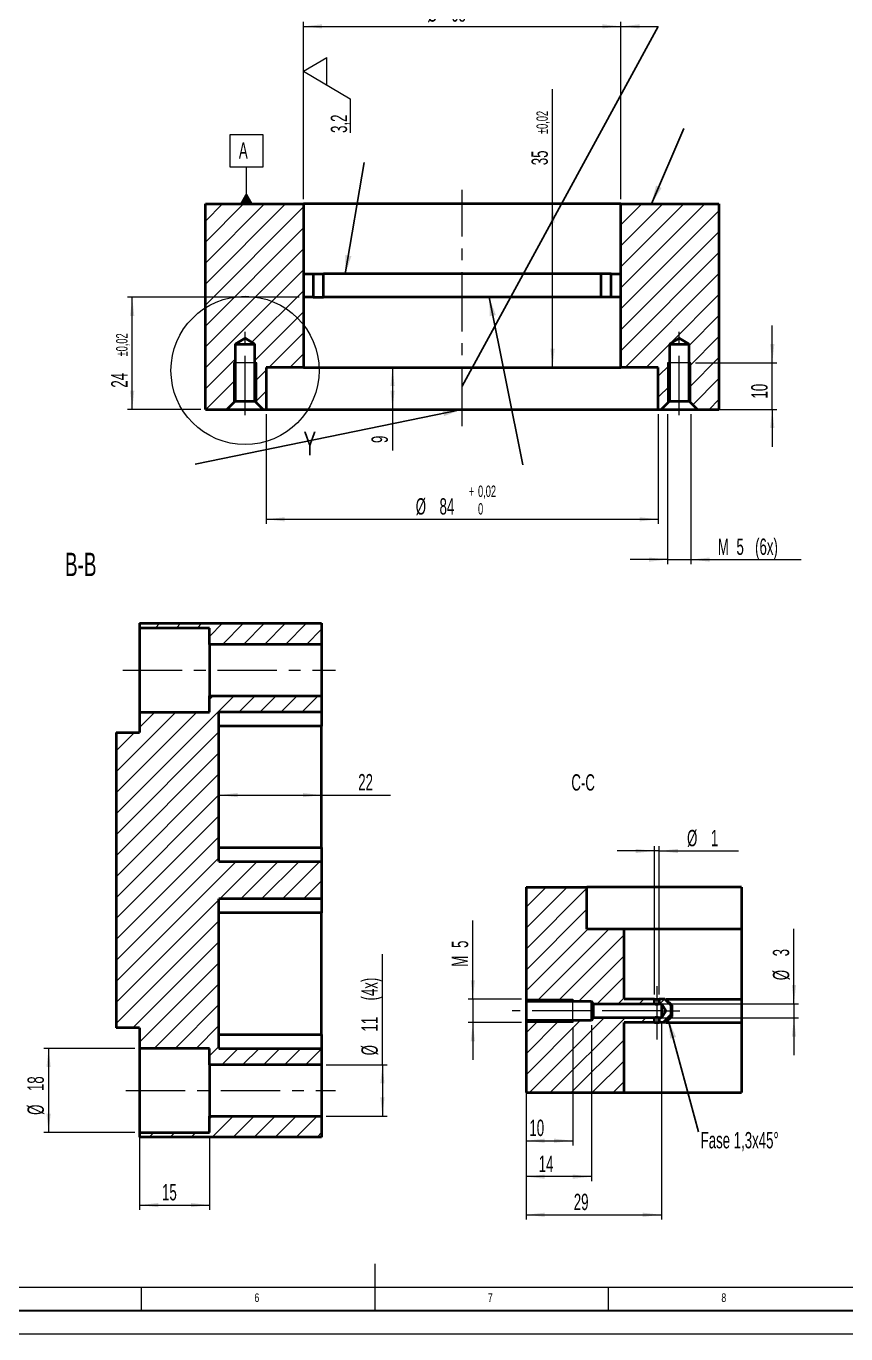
# Model space of a CAD drawing. Header units: millimetres. Extents: x 0 to 594, y 0 to 420.
# Drawn here: x 222.3 to 397.8, y 0 to 279.9 of the extents above; entities that cross this region are included whole.
import ezdxf

# ---------------------------------------------------------------- set-up
doc = ezdxf.new("R2010")
doc.units = ezdxf.units.MM
doc.linetypes.add('CENTERX2', pattern=[20.32, 12.7, -2.54, 2.54, -2.54])
doc.styles.add('SLDTEXTSTYLE1', font='TXT', dxfattribs={"width": 0.605})
doc.styles.add('SLDTEXTSTYLE3', font='TXT', dxfattribs={"width": 0.75})
doc.dimstyles.new('SLDDIMSTYLE0', dxfattribs={"dimtxt": 3.5, "dimasz": 4, "dimexe": 0, "dimexo": 0.0625, "dimgap": 0.875, "dimtad": 1, "dimrnd": 1e-09, "dimzin": 12, "dimdsep": 46, "dimtxsty": 'SLDTEXTSTYLE1', "dimsah": 1, "dimcen": 0.09, "dimadec": 0, "dimazin": 3, "dimtfac": 1, "dimtdec": 1, "dimtmove": 0, "dimatfit": 0, "dimfxl": 1, "dimfrac": 2, "dimtolj": 1, "dimtzin": 12, "dimarcsym": 0})
doc.dimstyles.new('SLDDIMSTYLE1', dxfattribs={"dimtxt": 3.5, "dimasz": 4, "dimexe": 0, "dimexo": 0.0625, "dimgap": 0.875, "dimtad": 1, "dimrnd": 1e-09, "dimzin": 12, "dimdsep": 46, "dimtxsty": 'SLDTEXTSTYLE1', "dimsah": 1, "dimcen": 0.09, "dimadec": 0, "dimazin": 3, "dimtol": 1, "dimtp": 0.02, "dimtm": 0.02, "dimtfac": 1, "dimtofl": 0, "dimtmove": 0, "dimatfit": 3, "dimfxl": 1, "dimfrac": 2, "dimtolj": 1, "dimarcsym": 0})
doc.dimstyles.new('SLDDIMSTYLE2', dxfattribs={"dimtxt": 3.5, "dimasz": 4, "dimexe": 0, "dimexo": 0.0625, "dimgap": 0.875, "dimtad": 1, "dimrnd": 1e-09, "dimzin": 12, "dimdsep": 46, "dimtxsty": 'SLDTEXTSTYLE1', "dimsah": 1, "dimcen": 0.09, "dimadec": 0, "dimazin": 3, "dimtfac": 1, "dimtdec": 1, "dimtofl": 0, "dimtmove": 0, "dimatfit": 3, "dimfxl": 1, "dimfrac": 2, "dimtolj": 1, "dimtzin": 12, "dimarcsym": 0})
doc.dimstyles.new('SLDDIMSTYLE5', dxfattribs={"dimtxt": 3.5, "dimasz": 4, "dimexe": 0, "dimexo": 0.0625, "dimgap": 0.875, "dimtad": 1, "dimrnd": 1e-09, "dimzin": 12, "dimdsep": 46, "dimtxsty": 'SLDTEXTSTYLE1', "dimsah": 1, "dimcen": 0.09, "dimadec": 0, "dimazin": 3, "dimtfac": 1, "dimtdec": 1, "dimtofl": 0, "dimtmove": 0, "dimatfit": 3, "dimfxl": 1, "dimfrac": 2, "dimtolj": 1, "dimtzin": 12, "dimarcsym": 0})
doc.dimstyles.new('SLDDIMSTYLE6', dxfattribs={"dimtxt": 3.5, "dimasz": 4, "dimexe": 0, "dimexo": 0.0625, "dimgap": 0.875, "dimtad": 1, "dimrnd": 1e-09, "dimzin": 12, "dimdsep": 46, "dimtxsty": 'SLDTEXTSTYLE1', "dimsah": 1, "dimcen": 0.09, "dimadec": 0, "dimazin": 3, "dimtol": 1, "dimtp": 0.02, "dimtfac": 1, "dimtofl": 0, "dimtmove": 0, "dimatfit": 3, "dimfxl": 1, "dimfrac": 2, "dimtolj": 1, "dimarcsym": 0})
doc.dimstyles.new('SLDDIMSTYLE8', dxfattribs={"dimtxt": 0, "dimasz": 4, "dimexe": 0, "dimexo": 0.0625, "dimgap": 0, "dimtad": 0, "dimtih": 1, "dimtoh": 1, "dimdec": 0, "dimrnd": 1e-09, "dimzin": 0, "dimdsep": 46, "dimtxsty": 'Standard', "dimsah": 1, "dimcen": 0.09, "dimadec": 0, "dimazin": 0, "dimtfac": 4, "dimtdec": 0, "dimtofl": 0, "dimtmove": 0, "dimatfit": 3, "dimfxl": 1, "dimfrac": 2, "dimtolj": 1, "dimtzin": 0, "dimarcsym": 0})
doc.dimstyles.new('SLDDIMSTYLE9', dxfattribs={"dimtxt": 0, "dimasz": 4, "dimexe": 0, "dimexo": 0.0625, "dimgap": 0, "dimtad": 0, "dimtih": 1, "dimtoh": 1, "dimdec": 0, "dimrnd": 1e-09, "dimzin": 0, "dimdsep": 46, "dimtxsty": 'Standard', "dimblk1": 'NONE', "dimblk2": 'NONE', "dimsah": 1, "dimcen": 0.09, "dimadec": 0, "dimazin": 0, "dimtfac": 4, "dimtdec": 0, "dimtofl": 0, "dimtmove": 0, "dimatfit": 3, "dimldrblk": 'NONE', "dimfxl": 1, "dimfrac": 2, "dimtolj": 1, "dimtzin": 0, "dimarcsym": 0})

# ---------------------------------------------------------------- blocks, each defined once
blk = doc.blocks.new('*D29')
at = {"color": 7, "linetype": 'Continuous', "lineweight": 15}
for p, q in [((382.07, 207.9), (382.07, 215.9)), ((365.65, 207.9), (383.07, 207.9)), ((382.07, 197.9), (382.07, 207.9)), ((365.65, 197.9), (383.07, 197.9)), ((382.07, 197.9), (382.07, 189.9))]:
    blk.add_line(p, q, dxfattribs=at)
for points in [[(382.07, 207.9), (382.52, 211.9), (381.62, 211.9)], [(382.07, 197.9), (381.62, 193.9), (382.52, 193.9)]]:
    blk.add_solid(points, dxfattribs=at)
at = {"color": 7, "linetype": 'Continuous', "lineweight": 15, "insert": (377.56, 200.23), "char_height": 3.5, "attachment_point": 1, "rotation": 90, "style": 'SLDTEXTSTYLE1'}
blk.add_mtext('10', dxfattribs=at)
blk = doc.blocks.new('*D30')
at = {"color": 7, "linetype": 'Continuous', "lineweight": 15}
for p, q in [((359.65, 196.9), (359.65, 164.75)), ((364.65, 196.9), (364.65, 164.75)), ((359.65, 165.75), (351.65, 165.75)), ((359.65, 165.75), (364.65, 165.75)), ((364.65, 165.75), (388.27, 165.75))]:
    blk.add_line(p, q, dxfattribs=at)
for points in [[(359.65, 165.75), (355.65, 166.2), (355.65, 165.3)], [(364.65, 165.75), (368.65, 165.3), (368.65, 166.2)]]:
    blk.add_solid(points, dxfattribs=at)
at = {"color": 7, "linetype": 'Continuous', "lineweight": 15, "char_height": 3.5, "attachment_point": 1, "style": 'SLDTEXTSTYLE1'}
for s, insert in [('M', (370.4, 170.26)), ('5', (374.4, 170.26)), ('(6x)', (378.39, 170.26))]:
    blk.add_mtext(s, dxfattribs=dict(at, insert=insert))
blk = doc.blocks.new('*D31')
at = {"color": 7, "linetype": 'Continuous', "lineweight": 15}
for p, q in [((281.65, 242.9), (281.65, 280.9)), ((349.65, 242.9), (349.65, 280.9)), ((281.65, 279.9), (349.65, 279.9)), ((349.65, 279.9), (357.65, 279.9))]:
    blk.add_line(p, q, dxfattribs=at)
for points in [[(281.65, 279.9), (285.65, 279.45), (285.65, 280.35)], [(349.65, 279.9), (345.65, 280.35), (345.65, 279.45)], [(349.65, 279.9), (353.65, 279.45), (353.65, 280.35)]]:
    blk.add_solid(points, dxfattribs=at)
at = {"color": 7, "linetype": 'Continuous', "lineweight": 15, "attachment_point": 1, "style": 'SLDTEXTSTYLE1'}
for s, insert, char_height in [('J7', (319.56, 287.12), 2.45), ('%%c', (308.19, 284.41), 3.5), ('68', (313.29, 284.41), 3.5)]:
    blk.add_mtext(s, dxfattribs=dict(at, insert=insert, char_height=char_height))
blk = doc.blocks.new('*D32')
at = {"color": 7, "linetype": 'Continuous', "lineweight": 15}
for p, q in [((273.65, 196.9), (273.65, 173.38)), ((357.65, 196.9), (357.65, 173.38)), ((273.65, 174.38), (357.65, 174.38))]:
    blk.add_line(p, q, dxfattribs=at)
for points in [[(273.65, 174.38), (277.65, 173.93), (277.65, 174.83)], [(357.65, 174.38), (353.65, 174.83), (353.65, 173.93)]]:
    blk.add_solid(points, dxfattribs=at)
at = {"color": 7, "linetype": 'Continuous', "lineweight": 15, "attachment_point": 1, "style": 'SLDTEXTSTYLE1'}
for s, insert, char_height in [('+', (317.09, 181.6), 2.45), ('0,02', (319.05, 181.6), 2.45), ('%%c', (305.71, 178.89), 3.5), ('84', (310.81, 178.89), 3.5), ('0', (319.05, 177.84), 2.45)]:
    blk.add_mtext(s, dxfattribs=dict(at, insert=insert, char_height=char_height))
blk = doc.blocks.new('*D33')
at = {"color": 7, "linetype": 'Continuous', "lineweight": 15}
for p, q in [((300.74, 206.9), (300.74, 197.9)), ((300.74, 197.9), (300.74, 189.12))]:
    blk.add_line(p, q, dxfattribs=at)
for points in [[(300.74, 206.9), (300.29, 202.9), (301.19, 202.9)], [(300.74, 197.9), (301.19, 201.9), (300.29, 201.9)]]:
    blk.add_solid(points, dxfattribs=at)
at = {"color": 7, "linetype": 'Continuous', "lineweight": 15, "insert": (296.23, 190.7), "char_height": 3.5, "attachment_point": 1, "rotation": 90, "style": 'SLDTEXTSTYLE1'}
blk.add_mtext('9', dxfattribs=at)
blk = doc.blocks.new('*D34')
at = {"color": 7, "linetype": 'Continuous', "lineweight": 15}
for p, q in [((335.01, 241.9), (335.01, 266.44)), ((348.65, 241.9), (334.01, 241.9)), ((335.01, 206.9), (335.01, 241.9)), ((348.65, 206.9), (334.01, 206.9))]:
    blk.add_line(p, q, dxfattribs=at)
for points in [[(335.01, 241.9), (334.56, 237.9), (335.46, 237.9)], [(335.01, 206.9), (335.46, 210.9), (334.56, 210.9)]]:
    blk.add_solid(points, dxfattribs=at)
at = {"color": 7, "linetype": 'Continuous', "lineweight": 15, "attachment_point": 1, "rotation": 90, "style": 'SLDTEXTSTYLE1'}
for s, insert, char_height in [('±0,02', (331.55, 256.86), 2.45), ('35', (330.5, 250.18), 3.5)]:
    blk.add_mtext(s, dxfattribs=dict(at, insert=insert, char_height=char_height))
blk = doc.blocks.new('*D35')
at = {"color": 7, "linetype": 'Continuous', "lineweight": 15}
for p, q in [((280.72, 221.9), (243.99, 221.9)), ((244.99, 197.9), (244.99, 221.9)), ((259.65, 197.9), (243.99, 197.9))]:
    blk.add_line(p, q, dxfattribs=at)
for points in [[(244.99, 221.9), (244.54, 217.9), (245.44, 217.9)], [(244.99, 197.9), (245.44, 201.9), (244.54, 201.9)]]:
    blk.add_solid(points, dxfattribs=at)
at = {"color": 7, "linetype": 'Continuous', "lineweight": 15, "attachment_point": 1, "rotation": 90, "style": 'SLDTEXTSTYLE1'}
for s, insert, char_height in [('±0,02', (241.53, 209.24), 2.45), ('24', (240.48, 202.56), 3.5)]:
    blk.add_mtext(s, dxfattribs=dict(at, insert=insert, char_height=char_height))
blk = doc.blocks.new('_NONE')
blk = doc.blocks.new('SW_SFSYMBOL_0')
at = {"color": 0, "linetype": 'Continuous', "lineweight": 0}
for p, q in [((-10.37, 13.23), (-5.37, 16.18)), ((-10.37, -14.19), (-10.37, 14.23)), ((-5.37, 10.28), (-5.37, 16.18)), ((-10.37, 13.23), (-0.37, 7.33)), ((-0.37, 7.33), (-0.37, 0))]:
    blk.add_line(p, q, dxfattribs=at)
at = {"color": 0, "linetype": 'Continuous', "lineweight": 0, "insert": (-4.51, 0), "char_height": 3.5, "attachment_point": 1, "rotation": 90, "style": 'SLDTEXTSTYLE1'}
blk.add_mtext('3,2', dxfattribs=at)
blk = doc.blocks.new('SW_DATUMTAG_0')
at = {"color": 0, "linetype": 'Continuous', "lineweight": 0}
for p, q in [((-1.9, -0.81), (-1.9, 6.19)), ((-1.9, 6.19), (5.1, 6.19)), ((5.1, 6.19), (5.1, -0.81)), ((5.1, -0.81), (-1.9, -0.81)), ((1.6, -8.69), (1.6, -0.81))]:
    blk.add_line(p, q, dxfattribs=at)
blk.add_solid([(3, -8.69), (0.2, -8.69), (1.6, -6.24)], dxfattribs=at)
at = {"color": 0, "linetype": 'Continuous', "lineweight": 0, "insert": (0, 4.51, 27.5), "char_height": 3.5, "attachment_point": 1, "style": 'SLDTEXTSTYLE1'}
blk.add_mtext('A', dxfattribs=at)
blk = doc.blocks.new('*D48')
at = {"color": 7, "linetype": 'Continuous', "lineweight": 15}
for p, q in [((298.58, 57.61), (298.58, 81.26)), ((286.55, 57.61), (299.58, 57.61)), ((298.58, 57.61), (298.58, 46.61)), ((286.55, 46.61), (299.58, 46.61))]:
    blk.add_line(p, q, dxfattribs=at)
for points in [[(298.58, 57.61), (298.13, 53.61), (299.03, 53.61)], [(298.58, 46.61), (299.03, 50.61), (298.13, 50.61)]]:
    blk.add_solid(points, dxfattribs=at)
at = {"color": 7, "linetype": 'Continuous', "lineweight": 15, "char_height": 3.5, "attachment_point": 1, "rotation": 90, "style": 'SLDTEXTSTYLE1'}
for s, insert in [('(4x)', (294.07, 71.37)), ('11', (294.07, 64.72)), ('%%c', (294.07, 59.62))]:
    blk.add_mtext(s, dxfattribs=dict(at, insert=insert))
blk = doc.blocks.new('*D49')
at = {"color": 7, "linetype": 'Continuous', "lineweight": 15}
for p, q in [((263.55, 102.11), (263.55, 116.33)), ((263.55, 115.33), (285.55, 115.33)), ((285.55, 102.11), (285.55, 116.33)), ((285.55, 115.33), (300.33, 115.33))]:
    blk.add_line(p, q, dxfattribs=at)
for points in [[(263.55, 115.33), (267.55, 114.88), (267.55, 115.78)], [(285.55, 115.33), (281.55, 115.78), (281.55, 114.88)]]:
    blk.add_solid(points, dxfattribs=at)
at = {"color": 7, "linetype": 'Continuous', "lineweight": 15, "insert": (293.4, 119.85), "char_height": 3.5, "attachment_point": 1, "style": 'SLDTEXTSTYLE1'}
blk.add_mtext('22', dxfattribs=at)
blk = doc.blocks.new('*D50')
at = {"color": 7, "linetype": 'Continuous', "lineweight": 15}
for p, q in [((245.55, 61.11), (226.08, 61.11)), ((227.08, 61.11), (227.08, 43.11)), ((245.55, 43.11), (226.08, 43.11))]:
    blk.add_line(p, q, dxfattribs=at)
for points in [[(227.08, 61.11), (226.63, 57.11), (227.53, 57.11)], [(227.08, 43.11), (227.53, 47.11), (226.63, 47.11)]]:
    blk.add_solid(points, dxfattribs=at)
at = {"color": 7, "linetype": 'Continuous', "lineweight": 15, "char_height": 3.5, "attachment_point": 1, "rotation": 90, "style": 'SLDTEXTSTYLE1'}
for s, insert in [('18', (222.56, 51.98)), ('%%c', (222.56, 46.88))]:
    blk.add_mtext(s, dxfattribs=dict(at, insert=insert))
blk = doc.blocks.new('*D51')
at = {"color": 7, "linetype": 'Continuous', "lineweight": 15}
for p, q in [((246.55, 42.11), (246.55, 26.56)), ((261.55, 42.11), (261.55, 26.56)), ((246.55, 27.56), (261.55, 27.56))]:
    blk.add_line(p, q, dxfattribs=at)
for points in [[(246.55, 27.56), (250.55, 27.11), (250.55, 28.01)], [(261.55, 27.56), (257.55, 28.01), (257.55, 27.11)]]:
    blk.add_solid(points, dxfattribs=at)
at = {"color": 7, "linetype": 'Continuous', "lineweight": 15, "insert": (251.38, 32.07), "char_height": 3.5, "attachment_point": 1, "style": 'SLDTEXTSTYLE1'}
blk.add_mtext('15', dxfattribs=at)
blk = doc.blocks.new('*D90')
at = {"color": 7, "linetype": 'Continuous', "lineweight": 15}
for p, q in [((317.94, 71.65), (317.94, 88.49)), ((328.34, 71.65), (316.94, 71.65)), ((317.94, 71.65), (317.94, 66.65)), ((328.34, 66.65), (316.94, 66.65)), ((317.94, 66.65), (317.94, 58.65))]:
    blk.add_line(p, q, dxfattribs=at)
for points in [[(317.94, 71.65), (318.39, 75.65), (317.49, 75.65)], [(317.94, 66.65), (317.49, 62.65), (318.39, 62.65)]]:
    blk.add_solid(points, dxfattribs=at)
at = {"color": 7, "linetype": 'Continuous', "lineweight": 15, "char_height": 3.5, "attachment_point": 1, "rotation": 90, "style": 'SLDTEXTSTYLE1'}
for s, insert in [('5', (313.43, 82.61, 27.58)), ('M', (313.43, 78.6, 27.58))]:
    blk.add_mtext(s, dxfattribs=dict(at, insert=insert))
blk = doc.blocks.new('*D91')
at = {"color": 7, "linetype": 'Continuous', "lineweight": 15}
for p, q in [((329.34, 65.65), (329.34, 40.34)), ((339.34, 65.65), (339.34, 40.34)), ((329.34, 41.34), (339.34, 41.34))]:
    blk.add_line(p, q, dxfattribs=at)
for points in [[(329.34, 41.34), (333.34, 40.89), (333.34, 41.79)], [(339.34, 41.34), (335.34, 41.79), (335.34, 40.89)]]:
    blk.add_solid(points, dxfattribs=at)
at = {"color": 7, "linetype": 'Continuous', "lineweight": 15, "insert": (330.06, 45.85, 27.58), "char_height": 3.5, "attachment_point": 1, "style": 'SLDTEXTSTYLE1'}
blk.add_mtext('10', dxfattribs=at)
blk = doc.blocks.new('*D92')
at = {"color": 7, "linetype": 'Continuous', "lineweight": 15}
for p, q in [((343.34, 66.05), (343.34, 32.65)), ((329.34, 50.65), (329.34, 32.65)), ((343.34, 33.65), (329.34, 33.65))]:
    blk.add_line(p, q, dxfattribs=at)
for points in [[(329.34, 33.65), (333.34, 33.2), (333.34, 34.1)], [(343.34, 33.65), (339.34, 34.1), (339.34, 33.2)]]:
    blk.add_solid(points, dxfattribs=at)
at = {"color": 7, "linetype": 'Continuous', "lineweight": 15, "insert": (332.06, 38.16, 27.58), "char_height": 3.5, "attachment_point": 1, "style": 'SLDTEXTSTYLE1'}
blk.add_mtext('14', dxfattribs=at)
blk = doc.blocks.new('*D93')
at = {"color": 7, "linetype": 'Continuous', "lineweight": 15}
for p, q in [((386.71, 70.65), (386.71, 86.7)), ((357.84, 70.65), (387.71, 70.65)), ((386.71, 70.65), (386.71, 67.65)), ((357.84, 67.65), (387.71, 67.65)), ((386.71, 67.65), (386.71, 59.65))]:
    blk.add_line(p, q, dxfattribs=at)
for points in [[(386.71, 70.65), (387.16, 74.65), (386.26, 74.65)], [(386.71, 67.65), (386.26, 63.65), (387.16, 63.65)]]:
    blk.add_solid(points, dxfattribs=at)
at = {"color": 7, "linetype": 'Continuous', "lineweight": 15, "char_height": 3.5, "attachment_point": 1, "rotation": 90, "style": 'SLDTEXTSTYLE1'}
for s, insert in [('3', (382.19, 80.82, 27.58)), ('%%c', (382.2, 75.71, 27.58))]:
    blk.add_mtext(s, dxfattribs=dict(at, insert=insert))
blk = doc.blocks.new('*D94')
at = {"color": 7, "linetype": 'Continuous', "lineweight": 15}
for p, q in [((356.84, 72.65), (356.84, 104.37)), ((357.84, 72.65), (357.84, 104.37)), ((356.84, 103.37), (348.84, 103.37)), ((357.84, 103.37), (356.84, 103.37)), ((357.84, 103.37), (374.8, 103.37))]:
    blk.add_line(p, q, dxfattribs=at)
for points in [[(356.84, 103.37), (352.84, 103.82), (352.84, 102.92)], [(357.84, 103.37), (361.84, 102.92), (361.84, 103.82)]]:
    blk.add_solid(points, dxfattribs=at)
at = {"color": 7, "linetype": 'Continuous', "lineweight": 15, "char_height": 3.5, "attachment_point": 1, "style": 'SLDTEXTSTYLE1'}
for s, insert in [('%%c', (363.82, 107.88, 27.58)), ('1', (368.92, 107.89, 27.58))]:
    blk.add_mtext(s, dxfattribs=dict(at, insert=insert))
blk = doc.blocks.new('*D95')
at = {"color": 7, "linetype": 'Continuous', "lineweight": 15}
for p, q in [((329.34, 70.25), (329.34, 24.49)), ((358.34, 66.65), (358.34, 24.49)), ((329.34, 25.49), (358.34, 25.49))]:
    blk.add_line(p, q, dxfattribs=at)
for points in [[(329.34, 25.49), (333.34, 25.04), (333.34, 25.94)], [(358.34, 25.49), (354.34, 25.94), (354.34, 25.04)]]:
    blk.add_solid(points, dxfattribs=at)
at = {"color": 7, "linetype": 'Continuous', "lineweight": 15, "insert": (339.56, 30, 27.58), "char_height": 3.5, "attachment_point": 1, "style": 'SLDTEXTSTYLE1'}
blk.add_mtext('29', dxfattribs=at)

msp = doc.modelspace()

# ---------------------------------------------------------------- hatches: boundary and pattern name
at = {"linetype": 'Continuous', "lineweight": 0}
h = msp.add_hatch(dxfattribs=at)
h.set_pattern_fill('ANSI31', style=0)
h.paths.add_polyline_path([(267.05461, 199.69771), (267.05461, 211.89771), (269.15461, 213.15952), (271.25461, 211.89771), (271.25461, 199.69771), (273.05461, 197.89771), (273.65461, 197.89771), (273.65461, 206.89771), (281.65461, 206.89771), (281.65461, 241.89771), (260.65461, 241.89771), (260.65461, 202.89771), (260.65461, 197.89771), (265.25461, 197.89771)], flags=0)
h = msp.add_hatch(dxfattribs=at)
h.set_pattern_fill('ANSI31', style=0)
h.paths.add_polyline_path([(364.25461, 199.69771), (366.05461, 197.89771), (370.65461, 197.89771), (370.65461, 202.89771), (370.65461, 241.89771), (349.65461, 241.89771), (349.65461, 206.89771), (357.65461, 206.89771), (357.65461, 197.89771), (358.25461, 197.89771), (360.05461, 199.69771), (360.05461, 211.89771), (362.15461, 213.15952), (364.25461, 211.89771)], flags=0)
h = msp.add_hatch(dxfattribs=at)
h.set_pattern_fill('ANSI31', style=0)
h.paths.add_polyline_path([(285.55025, 152.10559), (246.55025, 152.10559), (246.55025, 151.10559), (261.55025, 151.10559), (261.55025, 147.60559), (285.55025, 147.60559)], flags=0)
h = msp.add_hatch(dxfattribs=at)
h.set_pattern_fill('ANSI31', style=0)
h.paths.add_polyline_path([(241.55025, 65.48281), (246.55025, 65.48281), (246.55025, 61.10559), (261.55025, 61.10559), (261.55025, 57.60559), (285.55025, 57.60559), (285.55025, 61.10559), (263.55025, 61.10559), (263.55025, 93.10559), (285.55025, 93.10559), (285.55025, 101.10559), (263.55025, 101.10559), (263.55025, 133.10559), (285.55025, 133.10559), (285.55025, 136.60559), (261.55025, 136.60559), (261.55025, 133.10559), (246.55025, 133.10559), (246.55025, 128.72836), (241.55025, 128.72836)], flags=0)
h = msp.add_hatch(dxfattribs=at)
h.set_pattern_fill('ANSI31', style=0)
h.paths.add_polyline_path([(356.83572, 70.65023), (356.83572, 71.65023), (350.33572, 71.65023), (350.33572, 86.65023), (342.33572, 86.65023), (342.33572, 95.65023), (329.33572, 95.65023), (329.33572, 90.65023), (329.33572, 71.25023), (343.33572, 71.25023), (343.69623, 70.65023)], flags=0)
h = msp.add_hatch(dxfattribs=at)
h.set_pattern_fill('ANSI31', style=0)
h.paths.add_polyline_path([(358.33572, 67.65023), (357.83572, 67.65023), (357.83572, 66.65023), (359.03572, 66.65023), (360.33572, 67.95023), (360.33572, 70.35023), (359.03572, 71.65023), (357.83572, 71.65023), (357.83572, 70.65023), (358.33572, 70.65023), (359.23701, 69.15023)], flags=0)
h = msp.add_hatch(dxfattribs=at)
h.set_pattern_fill('ANSI31', style=0)
h.paths.add_polyline_path([(350.33572, 66.65023), (356.83572, 66.65023), (356.83572, 67.65023), (343.69623, 67.65023), (343.33572, 67.05023), (329.33572, 67.05023), (329.33572, 51.65023), (350.33572, 51.65023)], flags=0)
h = msp.add_hatch(dxfattribs=at)
h.set_pattern_fill('ANSI31', style=0)
h.paths.add_polyline_path([(246.55025, 42.10559), (285.55025, 42.10559), (285.55025, 46.60559), (261.55025, 46.60559), (261.55025, 43.10559), (246.55025, 43.10559)], flags=0)

# ---------------------------------------------------------------- linework, layer by layer
at = {"color": 7, "linetype": 'CENTERX2', "lineweight": 0}
for p, q in [((315.65461, 194.28148), (315.65461, 244.89771)), ((269.15461, 196.69771), (269.15461, 214.89771)), ((362.15461, 196.69771), (362.15461, 214.89771)), ((242.96071, 142.10559), (288.55025, 142.10559)), ((357.33572, 74.41033), (357.33572, 63.01453)), ((343.33572, 69.15023), (326.33572, 69.15023)), ((343.33572, 69.15023), (343.69623, 69.15023)), ((358.33572, 69.15023), (343.69623, 69.15023)), ((358.33572, 69.15023), (362.23701, 69.15023)), ((243.65211, 52.10559), (288.55025, 52.10559))]:
    msp.add_line(p, q, dxfattribs=at)
at = {"color": 7, "linetype": 'Continuous', "lineweight": 40}
for p, q in [((260.65461, 202.89771), (260.65461, 241.89772)), ((260.65461, 241.89772), (281.65461, 241.89772)), ((281.65461, 241.89772), (281.65461, 206.89771)), ((349.65461, 241.89772), (281.65461, 241.89772)), ((349.65461, 206.89771), (349.65461, 241.89772)), ((349.65461, 241.89772), (370.65461, 241.89772)), ((370.65461, 241.89772), (370.65461, 202.89771)), ((281.72109, 221.89771), (281.72109, 226.89771)), ((281.72109, 226.89771), (283.71717, 226.89771)), ((283.71717, 226.89771), (283.71717, 221.89771)), ((283.71717, 226.89771), (285.92247, 226.89771)), ((285.92247, 221.89771), (285.92247, 226.89771)), ((345.38675, 226.89771), (285.92247, 226.89771)), ((345.38675, 221.89771), (345.38675, 226.89771)), ((347.59205, 226.89771), (345.38675, 226.89771)), ((347.59205, 221.89771), (347.59205, 226.89771)), ((347.59205, 226.89771), (349.58814, 226.89771)), ((349.58814, 226.89771), (349.58814, 221.89771)), ((283.71717, 221.89771), (281.72109, 221.89771)), ((283.71717, 221.89771), (285.92247, 221.89771)), ((345.38675, 221.89771), (285.92247, 221.89771)), ((347.59205, 221.89771), (345.38675, 221.89771)), ((349.58814, 221.89771), (347.59205, 221.89771)), ((269.15461, 213.15952), (267.05461, 211.89771)), ((271.25461, 211.89771), (269.15461, 213.15952)), ((362.15461, 213.15952), (360.05461, 211.89771)), ((364.25461, 211.89771), (362.15461, 213.15952)), ((267.05461, 211.89771), (267.05461, 199.69771)), ((267.05461, 211.89771), (271.25461, 211.89771)), ((271.25461, 199.69771), (271.25461, 211.89771)), ((360.05461, 211.89771), (360.05461, 199.69771)), ((360.05461, 211.89771), (364.25461, 211.89771)), ((364.25461, 199.69771), (364.25461, 211.89771)), ((281.65461, 206.89771), (273.65461, 206.89771)), ((273.65461, 206.89771), (273.65461, 197.89771)), ((281.65461, 206.89771), (349.65461, 206.89771)), ((357.65461, 206.89771), (349.65461, 206.89771)), ((357.65461, 197.89771), (357.65461, 206.89771)), ((260.65461, 197.89771), (260.65461, 202.89771)), ((370.65461, 202.89771), (370.65461, 197.89771)), ((267.05461, 199.69771), (265.25461, 197.89771)), ((267.05461, 199.69771), (271.25461, 199.69771)), ((273.05461, 197.89771), (271.25461, 199.69771)), ((360.05461, 199.69771), (358.25461, 197.89771)), ((360.05461, 199.69771), (364.25461, 199.69771)), ((366.05461, 197.89771), (364.25461, 199.69771)), ((260.65461, 197.89771), (265.25461, 197.89771)), ((265.25461, 197.89771), (273.05461, 197.89771)), ((273.05461, 197.89771), (273.65461, 197.89771)), ((273.65461, 197.89771), (357.65461, 197.89771)), ((357.65461, 197.89771), (358.25461, 197.89771)), ((358.25461, 197.89771), (366.05461, 197.89771)), ((366.05461, 197.89771), (370.65461, 197.89771)), ((246.55025, 152.10559), (246.55025, 151.10559)), ((246.55025, 152.10559), (285.55025, 152.10559)), ((285.55025, 152.10559), (285.55025, 147.60559)), ((261.55025, 151.10559), (246.55025, 151.10559)), ((246.55025, 151.10559), (246.55025, 133.10559)), ((261.55025, 147.60559), (261.55025, 151.10559)), ((285.55025, 147.60559), (261.55025, 147.60559)), ((261.55025, 147.60559), (261.55025, 136.60559)), ((285.55025, 147.60559), (285.55025, 136.60559)), ((261.55025, 133.10559), (261.55025, 136.60559)), ((261.55025, 136.60559), (285.55025, 136.60559)), ((285.55025, 136.60559), (285.55025, 133.10559)), ((246.55025, 133.10559), (261.55025, 133.10559)), ((246.55025, 133.10559), (246.55025, 128.72836)), ((285.55025, 133.10559), (263.55025, 133.10559)), ((263.55025, 101.10559), (263.55025, 133.10559)), ((285.55025, 133.10559), (285.55025, 130.10559)), ((285.55025, 130.10559), (263.55025, 130.10559)), ((285.55025, 104.10559), (285.55025, 130.10559)), ((241.55025, 128.72836), (241.55025, 65.48281)), ((241.55025, 128.72836), (246.55025, 128.72836)), ((263.55025, 104.10559), (285.55025, 104.10559)), ((285.55025, 104.10559), (285.55025, 101.10559)), ((263.55025, 101.10559), (285.55025, 101.10559)), ((285.55025, 101.10559), (285.55025, 93.10559)), ((329.33572, 95.65023), (329.33572, 90.65023)), ((329.33572, 95.65023), (342.33572, 95.65023)), ((342.33572, 86.65023), (342.33572, 95.65023)), ((375.44514, 95.65023), (342.33572, 95.65023)), ((375.44514, 95.65023), (375.44514, 86.65023)), ((285.55025, 93.10559), (263.55025, 93.10559)), ((263.55025, 61.10559), (263.55025, 93.10559)), ((285.55025, 93.10559), (285.55025, 90.10559)), ((285.55025, 90.10559), (263.55025, 90.10559)), ((285.55025, 64.10559), (285.55025, 90.10559)), ((329.33572, 90.65023), (329.33572, 71.25023)), ((350.33571, 86.65023), (342.33572, 86.65023)), ((350.33571, 71.65023), (350.33571, 86.65023)), ((375.44514, 86.65023), (350.33571, 86.65023)), ((375.44514, 86.65023), (375.44514, 71.65023)), ((329.33572, 71.25023), (343.33571, 71.25023)), ((329.33572, 71.25023), (329.33572, 67.05023)), ((343.33571, 71.25023), (343.69623, 70.65023)), ((343.33571, 71.25023), (343.33571, 67.05023)), ((343.69623, 70.65023), (343.69623, 67.65023)), ((343.69623, 70.65023), (356.83572, 70.65023)), ((356.83572, 71.65023), (350.33571, 71.65023)), ((356.83572, 71.65023), (357.83572, 71.65023)), ((356.83572, 70.65023), (356.83572, 71.65023)), ((357.83572, 71.65023), (357.83572, 70.65023)), ((359.03572, 71.65023), (357.83572, 71.65023)), ((357.83572, 70.65023), (358.33571, 70.65023)), ((358.33571, 70.65023), (358.33571, 67.65023)), ((358.33571, 70.65023), (359.23701, 69.15023)), ((359.03572, 71.65023), (360.33572, 70.35023)), ((359.21421, 71.65023), (360.52395, 70.35023)), ((359.21421, 71.65023), (375.44514, 71.65023)), ((360.33572, 70.35023), (360.33572, 67.95023)), ((360.52395, 70.35023), (360.33572, 70.35023)), ((360.52395, 70.35023), (360.52395, 67.95023)), ((375.44514, 71.65023), (375.44514, 66.65023)), ((343.69623, 67.65023), (343.33571, 67.05023)), ((356.83572, 67.65023), (343.69623, 67.65023)), ((356.83572, 66.65023), (356.83572, 67.65023)), ((358.33571, 67.65023), (357.83572, 67.65023)), ((357.83572, 67.65023), (357.83572, 66.65023)), ((359.23701, 69.15023), (358.33571, 67.65023)), ((360.33572, 67.95023), (359.03572, 66.65023)), ((360.52395, 67.95023), (359.21421, 66.65023)), ((360.33572, 67.95023), (360.52395, 67.95023)), ((246.55025, 65.48281), (241.55025, 65.48281)), ((246.55025, 65.48281), (246.55025, 61.10559)), ((343.33571, 67.05023), (329.33572, 67.05023)), ((329.33572, 67.05023), (329.33572, 51.65023)), ((350.33571, 51.65023), (350.33571, 66.65023)), ((356.83572, 66.65023), (350.33571, 66.65023)), ((356.83572, 66.65023), (357.83572, 66.65023)), ((359.03572, 66.65023), (357.83572, 66.65023)), ((359.21421, 66.65023), (375.44514, 66.65023)), ((375.44514, 66.65023), (375.44514, 51.65023)), ((263.55025, 64.10559), (285.55025, 64.10559)), ((285.55025, 64.10559), (285.55025, 61.10559)), ((261.55025, 61.10559), (246.55025, 61.10559)), ((246.55025, 61.10559), (246.55025, 43.10559)), ((261.55025, 57.60559), (261.55025, 61.10559)), ((263.55025, 61.10559), (285.55025, 61.10559)), ((285.55025, 61.10559), (285.55025, 57.60559)), ((285.55025, 57.60559), (261.55025, 57.60559)), ((261.55025, 57.60559), (261.55025, 46.60559)), ((285.55025, 57.60559), (285.55025, 46.60559)), ((329.33572, 51.65023), (350.33571, 51.65023)), ((350.33571, 51.65023), (375.44514, 51.65023)), ((261.55025, 43.10559), (261.55025, 46.60559)), ((261.55025, 46.60559), (285.55025, 46.60559)), ((285.55025, 46.60559), (285.55025, 42.10559)), ((246.55025, 43.10559), (261.55025, 43.10559)), ((246.55025, 43.10559), (246.55025, 42.10559)), ((285.55025, 42.10559), (246.55025, 42.10559))]:
    msp.add_line(p, q, dxfattribs=at)
at = {"color": 7, "linetype": 'Continuous', "lineweight": 0}
for p, q in [((266.65461, 207.89771), (266.65461, 199.29771)), ((267.05461, 207.89771), (266.65461, 207.89771)), ((271.25454, 207.89771), (267.05461, 207.89771)), ((271.65461, 207.89771), (271.25461, 207.89771)), ((271.65461, 199.29771), (271.65461, 207.89771)), ((359.65461, 207.89771), (359.65461, 199.29771)), ((360.05461, 207.89771), (359.65461, 207.89771)), ((364.25447, 207.89771), (360.05461, 207.89771)), ((364.65461, 207.89771), (364.25461, 207.89771)), ((364.65461, 199.29771), (364.65461, 207.89771)), ((329.33572, 71.65023), (339.33571, 71.65023)), ((339.33571, 71.65023), (339.33571, 71.25023)), ((339.33571, 66.65023), (329.33572, 66.65023)), ((339.33571, 67.05023), (339.33571, 66.65023)), ((297, 5), (297, 15)), ((10, 10), (401.8, 10)), ((247, 5), (247, 10)), ((347, 5), (347, 10)), ((0, 0), (401.8, 0))]:
    msp.add_line(p, q, dxfattribs=at)
at = {"color": 7, "linetype": 'Continuous', "lineweight": 30}
msp.add_line((5, 5), (401.8, 5), dxfattribs=at)
at = {"color": 7, "linetype": 'Continuous', "lineweight": 0, "flags": 128}
msp.add_lwpolyline([(339.33568, 67.05023), (339.33571, 67.09612), (339.33571, 67.23178), (339.33571, 67.45129), (339.33571, 67.74505), (339.33571, 68.10023), (339.33571, 68.50129), (339.33571, 68.93072), (339.33571, 69.36974), (339.33571, 69.79916), (339.33571, 70.20023), (339.33571, 70.5554), (339.33571, 70.84917), (339.33571, 71.06867), (339.33571, 71.20434), (339.33571, 71.25023)], dxfattribs=at)
at = {"color": 7, "linetype": 'Continuous', "lineweight": 0}
msp.add_circle((269.15461, 206.24935), 15.86127, dxfattribs=at)
at = {"color": 7, "linetype": 'Continuous', "lineweight": 40}
for centre, start, end in [((357.33572, 72.10508), 251.0333156, 288.9666844), ((357.33572, 66.19538), 71.0333196, 108.9666804)]:
    msp.add_arc(centre, 1.53838, start, end, dxfattribs=at)

# ---------------------------------------------------------------- block references
at = {"color": 7, "linetype": 'Continuous', "lineweight": 0}
for name, p in [('SW_SFSYMBOL_0', (292.02052, 257.0897)), ('SW_DATUMTAG_0', (267.83604, 250.5873))]:
    msp.add_blockref(name, p, dxfattribs=at)

# ---------------------------------------------------------------- texts
for s, insert, char_height, attachment_point, style in [('Y', (281.68255, 193.10386), 5, 1, 'SLDTEXTSTYLE1'), ('B-B', (233.96551, 167.22517), 5, 2, 'SLDTEXTSTYLE1'), ('C-C', (341.55871, 119.79903), 3.5, 2, 'SLDTEXTSTYLE1'), ('Fase 1,3x45°', (366.73223, 43.21016), 3.5, 1, 'SLDTEXTSTYLE1'), ('6', (271.16667, 8.66802), 1.85208, 1, 'SLDTEXTSTYLE3'), ('7', (321.16667, 8.66802), 1.85208, 1, 'SLDTEXTSTYLE3'), ('8', (371.16667, 8.66802), 1.85208, 1, 'SLDTEXTSTYLE3')]:
    msp.add_mtext(s, dxfattribs=dict(at, insert=insert, char_height=char_height, attachment_point=attachment_point, style=style))

# ---------------------------------------------------------------- dimensions: what is measured, and where the dimension line sits
at = {"color": 7, "linetype": 'Continuous', "lineweight": 15}
for base, p1, p2, text, dimstyle, picture, middle in [((349.65461, 279.89771), (281.65461, 241.89771), (349.65461, 241.89771), '%%c<>\\SJ7^ ;', 'SLDDIMSTYLE5', '*D31', (315.65461, 279.89771)), ((357.65461, 174.3782), (273.65461, 197.89771), (357.65461, 197.89771), '%%c<>', 'SLDDIMSTYLE6', '*D32', (315.65461, 174.3782)), ((364.65461, 165.74891), (359.65461, 197.89771), (364.65461, 197.89771), 'M<> (6x)', 'SLDDIMSTYLE0', '*D30', (378.53961, 165.74891)), ((356.83572, 103.36811), (357.83572, 71.65023), (356.83572, 71.65023), '%%c<>', 'SLDDIMSTYLE0', '*D94', (369.3093, 103.36811))]:
    dim = msp.add_linear_dim(base=base, p1=p1, p2=p2, text=text, dimstyle=dimstyle, dxfattribs=at)
    dim.commit()
    dim.dimension.update_dxf_attribs({"geometry": picture, "text_midpoint": middle, "dimtype": 160})
for base, p1, p2, dimstyle, picture, middle in [((335.01241, 241.89771), (349.65461, 206.89771), (349.65461, 241.89771), 'SLDDIMSTYLE1', '*D34', (335.01241, 257.51881)), ((244.98854, 221.89771), (260.65461, 197.89771), (281.72108, 221.89771), 'SLDDIMSTYLE1', '*D35', (244.98854, 209.89771)), ((382.06795, 207.89771), (364.65461, 197.89771), (364.65461, 207.89771), 'SLDDIMSTYLE0', '*D29', (382.06795, 202.89771)), ((300.74359, 197.89771), (273.65461, 206.89771), (260.65461, 197.89771), 'SLDDIMSTYLE2', '*D33', (300.74359, 192.04038))]:
    dim = msp.add_linear_dim(base=base, p1=p1, p2=p2, angle=90, dimstyle=dimstyle, dxfattribs=at)
    dim.commit()
    dim.dimension.update_dxf_attribs({"geometry": picture, "text_midpoint": middle, "dimtype": 160})
for base, p1, p2, picture, middle in [((285.55025, 115.33368), (263.55025, 101.10559), (285.55025, 101.10559), '*D49', (296.07549, 115.33368)), ((358.33572, 25.49067), (329.33572, 71.25023), (358.33572, 67.65023), '*D95', (343.83572, 25.49067)), ((329.33572, 33.65023), (343.33572, 67.05023), (329.33572, 51.65023), '*D92', (336.33572, 33.65023)), ((339.33572, 41.339), (329.33572, 66.65023), (339.33572, 66.65023), '*D91', (334.33572, 41.339)), ((261.55025, 27.55864), (246.55025, 43.10559), (261.55025, 43.10559), '*D51', (254.05025, 27.55864))]:
    dim = msp.add_linear_dim(base=base, p1=p1, p2=p2, dimstyle='SLDDIMSTYLE2', dxfattribs=at)
    dim.commit()
    dim.dimension.update_dxf_attribs({"geometry": picture, "text_midpoint": middle, "dimtype": 160})
for base, p1, p2, text, dimstyle, picture, middle in [((317.94344, 66.65023), (329.33572, 71.65023), (329.33572, 66.65023), 'M<>', 'SLDDIMSTYLE0', '*D90', (317.94344, 83.54397)), ((386.71145, 67.65023), (356.83572, 70.65023), (356.83572, 67.65023), '%%c<>', 'SLDDIMSTYLE0', '*D93', (386.71145, 81.20549)), ((298.57887, 46.60559), (285.55025, 57.60559), (285.55025, 46.60559), '%%c<> (4x)', 'SLDDIMSTYLE2', '*D48', (298.57887, 69.64685)), ((227.07585, 43.10559), (246.55025, 61.10559), (246.55025, 43.10559), '%%c<>', 'SLDDIMSTYLE2', '*D50', (227.07585, 52.10559))]:
    dim = msp.add_linear_dim(base=base, p1=p1, p2=p2, angle=90, text=text, dimstyle=dimstyle, dxfattribs=at)
    dim.commit()
    dim.dimension.update_dxf_attribs({"geometry": picture, "text_midpoint": middle, "dimtype": 160})

# ---------------------------------------------------------------- leaders
at = {"color": 7, "linetype": 'Continuous', "lineweight": 0, "has_arrowhead": 0}
msp.add_leader([(315.65461, 202.89771), (357.65461, 279.89771)], dimstyle='SLDDIMSTYLE9', dxfattribs=at)
at = {"color": 7, "linetype": 'Continuous', "lineweight": 0}
for points in [[(356.18157, 241.89771), (363.15727, 258.06249)], [(290.62386, 226.89771), (294.65356, 250.77904)], [(321.43022, 221.89771), (328.6565, 186.00332)], [(315.54816, 197.89771), (258.47419, 186.18012)], [(359.8021, 67.23387), (366.23222, 43.21406)]]:
    msp.add_leader(points, dimstyle='SLDDIMSTYLE8', dxfattribs=at)

doc.saveas('drawing.dxf')
